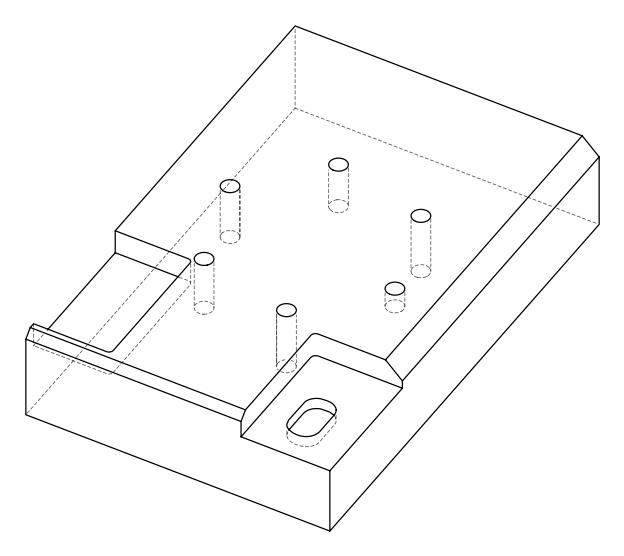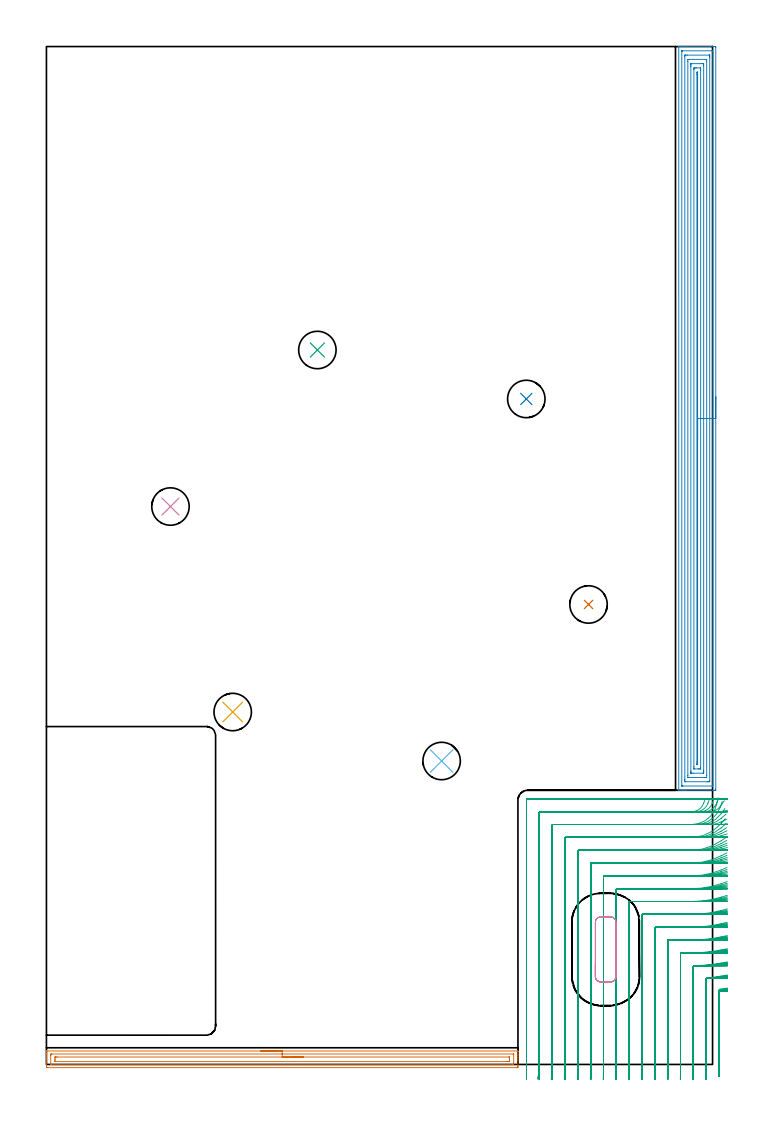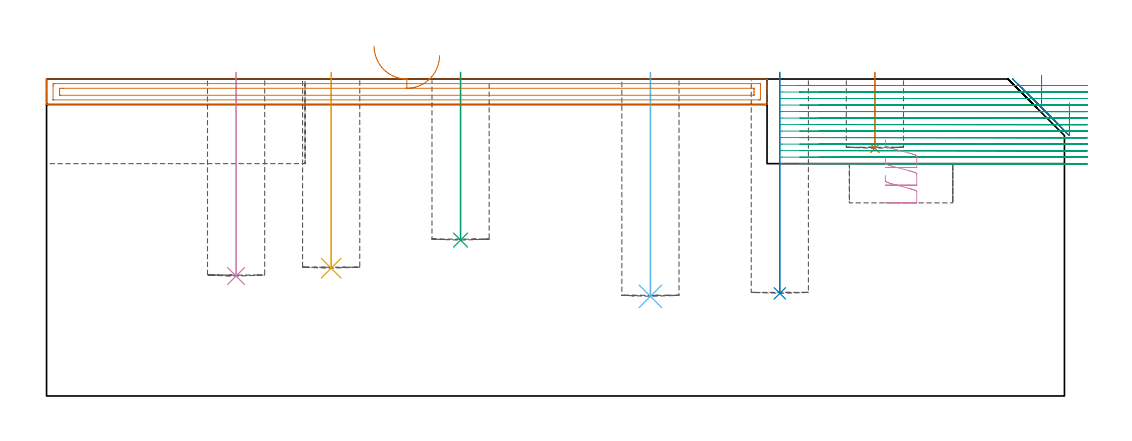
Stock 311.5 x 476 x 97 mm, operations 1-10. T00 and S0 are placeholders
(PLAN: 11 operations, 4 tool changes, 183.8 min)
(1 INDEXABLE_INSERT_DRILL_BLIND_HOLE_FROM_SOLID | STEP1POCKET | NXT0302_006 | 0.09 min | 5038 mm3)
(2 INDEXABLE_INSERT_DRILL_BLIND_HOLE_FROM_SOLID_1 | STEP1POCKET_1 | NXT0302_006 | 0.27 min | 15694 mm3)
(3 INDEXABLE_INSERT_DRILL_BLIND_HOLE_FROM_SOLID_2 | STEP1POCKET_2 | NXT0302_006 | 0.21 min | 11781 mm3)
(4 INDEXABLE_INSERT_DRILL_BLIND_HOLE_FROM_SOLID_3 | STEP1POCKET_3 | NXT0302_006 | 0.25 min | 14419 mm3)
(5 INDEXABLE_INSERT_DRILL_BLIND_HOLE_FROM_SOLID_4 | STEP1POCKET_4 | NXT0302_006 | 0.24 min | 13849 mm3)
(6 INDEXABLE_INSERT_DRILL_BLIND_HOLE_FROM_SOLID_5 | STEP1POCKET_5 | NXT0302_006 | 0.28 min | 15905 mm3)
(7 AREA_MILL | FG_CHAMFER_SURFACE | UGT0205_001 | 5.51 min | 6854 mm3)
(8 AREA_MILL_1 | FG_CHAMFER_SURFACE_1 | UGT0205_001 | 19.68 min | 53173 mm3)
(9 MILL_CORNER_NOTCH_RECTANGULAR | CORNER_NOTCH_RECTANGULAR | NXT0201_009 | Follow Part, ap 2, ae 75% | 61.63 min | 300802 mm3)
(10 MILL_RECTANGULAR_POCKET | POCKET_RECTANGULAR_STRAIGHT | UGT0201_105 | Follow Part, ap 5.5, ae 75% | 0.86 min | 17978 mm3)
(11 MILL_SLOT | SLOT_PARTIAL_RECTANGULAR | NXT0201_009 | Follow Part, ap 2, ae 75% | 94.74 min | 295462 mm3)
(TOOL NXT0302_006 | Index. Insert Drill 17.5mm [880-D1750L25-05] | D17.5 PA176 FL88 Z2)
(TOOL UGT0205_001 | Chamfer Mill 20 x 3 x 45 deg. | D20 FL50 Z2)
(TOOL NXT0201_009 | ENDMILL 8mm [2P460-0800-NA 1630] | D8 FL26 Z6)
(TOOL UGT0201_105 | End Mill 22 mm | D22 FL25 Z2)
(OP 1 INDEXABLE_INSERT_DRILL_BLIND_HOLE_FROM_SOLID)
G17 G21 G94 G90
T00 M6
G54
G17 G0 G90 X253.5 Y215.1 S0 M3
G43 Z107. H1
G94 G81 G98 Z75.8 F250. R99.
G80
M5
M2
(OP 2 INDEXABLE_INSERT_DRILL_BLIND_HOLE_FROM_SOLID_1)
G17 G21 G94 G90
T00 M6
G54
G17 G0 G90 X224.4 Y311.2 S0 M3
G43 Z107. H1
G94 G81 G98 Z31.4 F250. R99.
G80
M5
M2
(OP 3 INDEXABLE_INSERT_DRILL_BLIND_HOLE_FROM_SOLID_2)
G17 G21 G94 G90
T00 M6
G54
G17 G0 G90 X126.7 Y334.1 S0 M3
G43 Z107. H1
G94 G81 G98 Z47.7 F250. R99.
G80
M5
M2
(OP 4 INDEXABLE_INSERT_DRILL_BLIND_HOLE_FROM_SOLID_3)
G17 G21 G94 G90
T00 M6
G54
G17 G0 G90 X58. Y260.9 S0 M3
G43 Z107. H1
G94 G81 G98 Z36.7 F250. R99.
G80
M5
M2
(OP 5 INDEXABLE_INSERT_DRILL_BLIND_HOLE_FROM_SOLID_4)
G17 G21 G94 G90
T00 M6
G54
G17 G0 G90 X87.1 Y164.8 S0 M3
G43 Z107. H1
G94 G81 G98 Z39.1 F250. R99.
G80
M5
M2
(OP 6 INDEXABLE_INSERT_DRILL_BLIND_HOLE_FROM_SOLID_5)
G17 G21 G94 G90
T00 M6
G54
G17 G0 G90 X184.8 Y141.9 S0 M3
G43 Z107. H1
G94 G81 G98 Z30.5 F250. R99.
G80
M5
M2
(OP 7 AREA_MILL)
G17 G21 G94 G90
T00 M6
G54
G17 G0 G90 X100.25 Y6.3 S1061 M3
G43 Z107. H0
G94 G1 X100.288 Z106.128 F250.
X100.402 Z105.263
X100.591 Z104.412
X100.853 Z103.58
X101.187 Z102.774
X101.59 Z102.
X102.058 Z101.264
X102.59 Z100.572
X103.179 Z99.929
X103.822 Z99.339
X104.514 Z98.808
X105.25 Z98.34
X106.024 Z97.937
X106.83 Z97.603
X107.662 Z97.341
X108.514 Z97.152
X109.378 Z97.038
X110.25 Z97.
X220.353
X220.49 Y6.298 Z96.988
X220.498 Y6.173 Z96.865
X220.5 Y6.042 Z96.741
Y5.331 Z96.031
Y4.732 Z95.431
Y4.154 Z94.85
Y3.866 Z94.562
Y3.277 Z93.974
Y2.989 Z93.686
Y2.403 Z93.097
Y1.817 Z92.512
Y-0.814 Z89.882
X220.497 Y-1.109 Z89.588
X220.49 Y-1.492 Z89.205
X220.301 Y-1.496 Z89.202
X219.908 Y-1.5 Z89.2
X0.592
X0.199 Y-1.496 Z89.202
X0.01 Y-1.492 Z89.205
X0. Y-1.109 Z89.588
Y2.4 Z93.094
Y2.988 Z93.686
Y3.277 Z93.974
Y3.866 Z94.562
Y4.154 Z94.85
Y4.732 Z95.431
Y5.031 Z95.731
Y6.042 Z96.741
X0.002 Y6.173 Z96.865
X0.01 Y6.298 Z96.988
X0.147 Y6.3 Z97.
X110.25
Y4.886 Z95.586
X218.273 Y4.885 Z95.585
X218.465 Y4.881 Z95.581
X218.484 Y4.879 Z95.579
X218.49 Y4.871 Z95.571
X218.497 Y4.846 Z95.546
X218.499 Y4.82 Z95.52
Y0.646 Z91.346
X218.497 Y0.28 Z90.98
X218.486 Y-0.079 Z90.621
X218.124 Y-0.084 Z90.616
X217.976 Y-0.085 Z90.615
X2.227
X2.035 Y-0.081 Z90.619
X2.016 Y-0.079 Z90.621
X2.01 Y-0.071 Z90.629
X2.003 Y-0.046 Z90.654
X2.001 Y-0.02 Z90.68
Y4.154 Z94.854
X2.003 Y4.52 Z95.22
X2.014 Y4.879 Z95.579
X2.376 Y4.884 Z95.584
X2.524 Y4.885 Z95.585
X110.25 Y4.886 Z95.586
Y3.471 Z94.171
X216.341
X216.407 Y3.47 Z94.17
X216.459 Y3.467 Z94.167
X216.486 Y3.465 Z94.165
X216.49 Y3.432 Z94.132
X216.496 Y3.277 Z93.977
X216.499 Y3.122 Z93.822
X216.5 Y2.4 Z93.1
Y2.244 Z92.944
X216.495 Y1.523 Z92.223
X216.492 Y1.375 Z92.075
X216.481 Y1.335 Z92.035
X216.44 Y1.333 Z92.033
X216.341 Y1.331 Z92.031
X215.647 Y1.329 Z92.029
X215.45 Y1.328 Z92.028
X4.159 Y1.329 Z92.029
X4.093 Y1.33 Z92.03
X4.041 Y1.333 Z92.033
X4.014 Y1.335 Z92.035
X4.01 Y1.367 Z92.067
X4.004 Y1.523 Z92.223
X4.001 Y1.678 Z92.378
X4. Y2.4 Z93.1
Y2.556 Z93.256
X4.005 Y3.277 Z93.977
X4.008 Y3.425 Z94.125
X4.019 Y3.465 Z94.165
X4.06 Y3.467 Z94.167
X4.159 Y3.469 Z94.169
X4.853 Y3.471 Z94.171
X5.05
X110.25
X111.122 Z94.21
X111.986 Z94.323
X112.838 Z94.512
X113.67 Z94.775
X114.476 Z95.108
X115.25 Z95.511
X115.986 Z95.98
X116.678 Z96.511
X117.321 Z97.1
X117.91 Z97.744
X118.442 Z98.436
X118.91 Z99.171
X119.313 Z99.945
X119.647 Z100.751
X119.909 Z101.583
X120.098 Z102.435
X120.212 Z103.3
X120.25 Z104.171
G0 Z107.
M5
M2
(OP 8 AREA_MILL_1)
G17 G21 G94 G90
T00 M6
G54
G17 G0 G90 X313. Y312.1 S1061 M3
G43 Z107. H0
Z89.7
G94 G1 Y312.062 Z88.828 F250.
Y311.948 Z87.964
Y311.759 Z87.112
Y311.497 Z86.28
Y311.163 Z85.474
Y310.76 Z84.7
Y310.292 Z83.964
Y309.76 Z83.272
Y309.171 Z82.629
Y308.528 Z82.04
Y307.836 Z81.508
Y307.1 Z81.04
Y306.326 Z80.637
Y305.52 Z80.303
Y304.688 Z80.041
Y303.836 Z79.852
Y302.972 Z79.738
Y302.1 Z79.7
Y128.816
X312.998 Y128.205
X312.996 Y128.203 Z79.701
X312.387 Y128.201 Z80.31
X311.771 Y128.2 Z80.926
X298.992 Z93.702
X298.438 Z94.259
X298.099 Z94.597
X297.545 Z95.151
X297.206 Z95.489
X296.165 Z96.534
X295.763 Y128.201 Z96.928
X295.736 Y128.203 Z96.955
X295.703 Y128.209 Z96.988
X295.7 Y128.37 Z97.
Y475.83
X295.703 Y475.99 Z96.988
X295.763 Y476. Z96.928
X296.165 Z96.534
X296.528 Z96.171
X297.206 Z95.489
X298.438 Z94.259
X298.992 Z93.702
X299.608 Z93.087
X312.665 Y475.999 Z80.032
X312.992 Y475.99 Z79.706
X312.999 Y475.664 Z79.699
X313. Y302.1 Z79.7
X311.586 Z81.114
X311.585 Y130.511 Z81.115
X311.584 Y130.419 Z81.116
X311.579 Y130.236 Z81.121
X311.576 Y130.208 Z81.124
X311.568 Y130.206 Z81.132
X311.544 Y130.203 Z81.156
X311.494 Y130.201 Z81.206
X297.608 Z95.092
X297.206 Y130.206 Z95.494
X297.149 Y130.209 Z95.551
X297.121 Y130.214 Z95.579
X297.114 Y130.603 Z95.586
X297.115 Y473.689 Z95.585
X297.116 Y473.781 Z95.584
X297.121 Y473.964 Z95.579
X297.124 Y473.992 Z95.576
X297.132 Y473.994 Z95.568
X297.156 Y473.997 Z95.544
X297.206 Y473.999 Z95.494
X311.092 Z81.608
X311.494 Y473.994 Z81.206
X311.551 Y473.991 Z81.149
X311.579 Y473.987 Z81.121
X311.586 Y473.597 Z81.114
Y302.1
X310.172 Z82.528
X310.171 Y132.819 Z82.529
X310.17 Y132.389 Z82.53
X310.167 Y132.274 Z82.533
X310.165 Y132.224 Z82.535
X310.085 Y132.21 Z82.615
X309.895 Y132.202 Z82.805
X309.708 Y132.201 Z82.992
X309.004 Y132.2 Z83.696
X298.803 Y132.201 Z93.897
X298.677 Y132.204 Z94.023
X298.577 Y132.21 Z94.123
X298.535 Y132.217 Z94.165
X298.533 Y132.236 Z94.167
X298.531 Y132.389 Z94.169
X298.529 Y132.852 Z94.171
X298.528 Y133.282 Z94.172
X298.529 Y471.381 Z94.171
X298.53 Y471.811 Z94.17
X298.533 Y471.926 Z94.167
X298.535 Y471.976 Z94.165
X298.615 Y471.99 Z94.085
X298.805 Y471.998 Z93.895
X298.992 Y471.999 Z93.708
X299.696 Y472. Z93.004
X309.897 Y471.999 Z82.803
X310.023 Y471.996 Z82.677
X310.123 Y471.99 Z82.577
X310.165 Y471.983 Z82.535
X310.167 Y471.964 Z82.533
X310.17 Y471.811 Z82.531
X310.171 Y471.347 Z82.529
X310.172 Y470.918 Z82.528
Y302.1
X308.757 Z83.943
Y135.069
X308.752 Y134.238 Z83.948
X308.751 Y134.214 Z83.949
X308.735 Y134.21 Z83.965
X308.682 Y134.205 Z84.018
X308.573 Y134.202 Z84.127
X308.356 Y134.2 Z84.344
X307.922 Z84.778
X300.332 Z92.368
X300.122 Y134.202 Z92.578
X300.017 Y134.205 Z92.683
X299.965 Y134.21 Z92.735
X299.949 Y134.213 Z92.751
X299.943 Y135.069 Z92.757
Y469.131
X299.948 Y469.962 Z92.752
X299.949 Y469.986 Z92.751
X299.965 Y469.99 Z92.735
X300.018 Y469.995 Z92.682
X300.127 Y469.998 Z92.573
X300.344 Y470. Z92.356
X300.778 Z91.922
X308.368 Z84.332
X308.578 Y469.999 Z84.122
X308.683 Y469.995 Z84.017
X308.735 Y469.99 Z83.965
X308.751 Y469.987 Z83.949
X308.757 Y469.131 Z83.943
Y302.1
X307.343 Z85.357
Y137.434
X307.342 Y136.855 Z85.358
X307.341 Y136.543 Z85.359
X307.336 Y136.229 Z85.364
X307.331 Y136.209 Z85.369
X307.315 Y136.206 Z85.385
X307.275 Y136.203 Z85.425
X307.193 Y136.201 Z85.507
X307.029 Y136.2 Z85.671
X302.326 Z90.374
X301.671 Y136.202 Z91.029
X301.429 Y136.204 Z91.271
X301.375 Y136.21 Z91.325
X301.364 Y136.226 Z91.336
X301.362 Y136.271 Z91.338
X301.358 Y136.855 Z91.342
X301.357 Y137.169 Z91.343
Y466.766
X301.358 Y467.345 Z91.342
X301.359 Y467.656 Z91.341
X301.364 Y467.971 Z91.336
X301.369 Y467.991 Z91.331
X301.385 Y467.994 Z91.315
X301.425 Y467.997 Z91.275
X301.507 Y467.999 Z91.193
X301.671 Y468. Z91.029
X306.374 Z86.326
X307.029 Y467.998 Z85.671
X307.271 Y467.996 Z85.429
X307.325 Y467.99 Z85.375
X307.336 Y467.974 Z85.364
X307.339 Y467.928 Z85.361
X307.342 Y467.345 Z85.358
X307.343 Y467.031 Z85.357
Y302.1
X305.929 Z86.771
Y138.849
X305.927 Y138.642 Z86.773
X305.924 Y138.299 Z86.776
X305.922 Y138.222 Z86.778
X305.831 Y138.21 Z86.869
X305.681 Y138.203 Z87.019
X305.243 Y138.201 Z87.457
X304.791 Y138.2 Z87.909
X303.004 Y138.202 Z89.696
X302.822 Y138.207 Z89.878
X302.785 Y138.21 Z89.915
X302.778 Y138.274 Z89.922
X302.774 Y138.432 Z89.926
X302.772 Y138.642 Z89.928
X302.771 Y139.328 Z89.929
Y465.351
X302.773 Y465.558 Z89.927
X302.776 Y465.901 Z89.924
X302.778 Y465.978 Z89.922
X302.869 Y465.99 Z89.831
X303.019 Y465.997 Z89.681
X303.457 Y465.999 Z89.243
X303.909 Y466. Z88.791
X305.696 Y465.998 Z87.004
X305.878 Y465.993 Z86.822
X305.916 Y465.99 Z86.784
X305.922 Y465.926 Z86.778
X305.926 Y465.768 Z86.774
X305.928 Y465.558 Z86.772
X305.929 Y464.872 Z86.771
Y302.1
X304.515 Z88.185
Y141.157
X304.512 Y140.428 Z88.188
X304.51 Y140.267 Z88.19
X304.508 Y140.217 Z88.192
X304.463 Y140.21 Z88.237
X304.35 Y140.204 Z88.35
X304.274 Y140.203 Z88.426
X304.214 Y140.207 Z88.486
X304.198 Y140.209 Z88.502
X304.192 Y140.22 Z88.508
X304.19 Y140.264 Z88.51
X304.187 Y140.428 Z88.513
X304.186 Y140.592 Z88.514
X304.185 Y141.486 Z88.515
Y463.043
X304.188 Y463.772 Z88.512
X304.19 Y463.932 Z88.51
X304.192 Y463.983 Z88.508
X304.237 Y463.99 Z88.463
X304.35 Y463.996 Z88.35
X304.426 Y463.997 Z88.274
X304.486 Y463.993 Z88.214
X304.502 Y463.991 Z88.198
X304.508 Y463.98 Z88.192
X304.51 Y463.936 Z88.19
X304.513 Y463.772 Z88.187
X304.514 Y463.607 Z88.186
X304.515 Y462.879 Z88.185
Y302.1
Y301.228 Z88.223
Y300.364 Z88.337
Y299.512 Z88.526
Y298.68 Z88.788
Y297.874 Z89.122
Y297.1 Z89.525
Y296.364 Z89.994
Y295.672 Z90.525
Y295.029 Z91.114
Y294.44 Z91.757
Y293.908 Z92.45
Y293.44 Z93.185
Y293.037 Z93.959
Y292.703 Z94.765
Y292.441 Z95.597
Y292.252 Z96.449
Y292.138 Z97.314
Y292.1 Z98.185
G0 Z107.
M5
M2
(OP 9 MILL_CORNER_NOTCH_RECTANGULAR)
G17 G21 G94 G90
T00 M6
G54
G17 G0 G90 X318.465 Y35.721 S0 M3
G43 Z107. H1
Z95.008
G94 G1 X315.5 Y35.262 F250.
G2 X314.836 Y35.161 R90. F500.
G3 X314.5 Y34.773 R0.4
G1 Y-2.457
Y-2.646
X314.493 Y-5.646 F250.
G0 Z107.
X318.459 Y41.831
Z95.008
G1 X315.5 Y41.339
G2 X308.86 Y40.504 R84. F500.
G3 X308.5 Y40.112 R0.4
G1 Y-2.457
G2 X308.486 Y-4. R84.
G1 X308.431 Y-6.999 F250.
G0 Z107.
X318.453 Y47.958
Z95.008
G1 X315.5 Y47.428
G2 X302.888 Y46.209 R78. F500.
G3 X302.5 Y45.815 R0.4
G1 Y-2.457
G2 X302.485 Y-4. R78.
G1 X302.425 Y-6.999 F250.
G0 Z107.
X318.445 Y54.106
Z95.008
G1 X315.5 Y53.532
G2 X301.715 Y52.2 R72. F500.
G1 X296.895
G3 X296.5 Y51.805 R0.4
G1 Y-2.457
G2 X296.483 Y-4. R72.
G1 X296.419 Y-6.999 F250.
G0 Z107.
X318.434 Y60.282
Z95.008
G1 X315.5 Y59.656
G2 X301.715 Y58.2 R66. F500.
G1 X290.895
G3 X290.5 Y57.805 R0.4
G1 Y-2.457
G2 X290.482 Y-4. R66.
G1 X290.412 Y-6.999 F250.
G0 Z107.
X318.42 Y66.494
Z95.008
G1 X315.5 Y65.805
G2 X301.715 Y64.2 R60. F500.
G1 X284.895
G3 X284.5 Y63.805 R0.4
G1 Y-2.457
G2 X284.48 Y-4. R60.
G1 X284.403 Y-6.999 F250.
G0 Z107.
X318.401 Y72.755
Z95.008
G1 X315.5 Y71.989
G2 X301.715 Y70.2 R54. F500.
G1 X278.895
G3 X278.5 Y69.805 R0.4
G1 Y-2.457
G2 X278.478 Y-4. R54.
G1 X278.392 Y-6.999 F250.
G0 Z107.
X318.374 Y79.083
Z95.008
G1 X315.5 Y78.222
G2 X301.715 Y76.2 R48. F500.
G1 X272.895
G3 X272.5 Y75.805 R0.4
G1 Y-2.457
G2 X272.475 Y-4. R48.
G1 X272.379 Y-6.998 F250.
G0 Z107.
X318.334 Y85.511
Z95.008
G1 X315.5 Y84.527
G2 X301.715 Y82.2 R42. F500.
G1 X266.896
G3 X266.5 Y81.804 R0.4
G1 Y-2.457
G2 X266.472 Y-4. R42.
G1 X266.361 Y-6.998 F250.
G0 Z107.
X318.271 Y92.092
Z95.008
G1 X315.5 Y90.944
G2 X301.715 Y88.2 R36. F500.
G1 X260.896
G3 X260.5 Y87.804 R0.4
G1 Y-2.457
G2 X260.467 Y-4. R36.
G1 X260.338 Y-6.997 F250.
G0 Z107.
X318.165 Y98.933
Z95.008
G1 X315.5 Y97.554
G2 X301.715 Y94.2 R30. F500.
G1 X254.896
G3 X254.5 Y93.804 R0.4
G1 Y-2.457
G2 X254.46 Y-4. R30.
G1 X254.306 Y-6.996 F250.
G0 Z107.
X317.956 Y106.277
Z95.008
G1 X315.5 Y104.554
G2 X301.715 Y100.2 R24. F500.
G1 X248.896
G3 X248.5 Y99.804 R0.4
G1 Y-2.457
G2 X248.45 Y-4. R24.
G1 X248.257 Y-6.994 F250.
G0 Z107.
X317.429 Y114.922
Z95.008
G1 X315.5 Y112.625
G2 X301.715 Y106.2 R18. F500.
G1 X242.896
G3 X242.5 Y105.804 R0.4
G1 Y-2.457
G2 X242.434 Y-4. R18.
G1 X242.177 Y-6.989 F250.
G0 Z107.
X314.077 Y124.626
Z95.008
G1 X313.45 Y121.692
G2 X301.715 Y112.2 R12. F500.
G1 X236.897
G3 X236.5 Y111.803 R0.4
G1 Y-2.457
G2 X236.4 Y-4. R12.
G1 X236.015 Y-6.975 F250.
G0 Z107.
X307.872 Y123.614
Z95.008
G1 X307.372 Y122.2
G2 X301.715 Y118.2 R6. F500.
G1 X230.897
G3 X230.5 Y117.803 R0.4
G1 Y-2.457
G2 X230.298 Y-4. R6.
G1 X229.527 Y-6.899 F250.
G0 Z107.
X304.715 Y124.2
Z95.008
G1 X301.715
X225.1 F500.
G3 X224.5 Y123.6 R0.6
G1 Y-2.457
Y-5.457 F250.
G0 Z107.
X318.474 Y35.369
Z93.015
G1 X315.5 Y34.976
G2 X314.844 Y34.892 R90. F500.
G3 X314.5 Y34.502 R0.4
G1 Y-2.646
Y-5.646 F250.
G0 Z107.
X318.47 Y41.453
Z93.015
G1 X315.5 Y41.032
G2 X308.869 Y40.359 R84. F500.
G3 X308.5 Y39.966 R0.4
G1 Y-3.849
Y-4.
X308.494 Y-7. F250.
G0 Z107.
X318.466 Y47.55
Z93.015
G1 X315.5 Y47.097
G2 X303.708 Y46.2 R78. F500.
G1 X302.894
G3 X302.5 Y45.806 R0.4
G1 Y-3.849
Y-4.
X302.494 Y-7. F250.
G0 Z107.
X318.459 Y53.664
Z93.015
G1 X315.5 Y53.172
G2 X303.708 Y52.2 R72. F500.
G1 X296.895
G3 X296.5 Y51.805 R0.4
G1 Y-3.849
Y-4.
X296.494 Y-7. F250.
G0 Z107.
X318.452 Y59.798
Z93.015
G1 X315.5 Y59.262
G2 X303.708 Y58.2 R66. F500.
G1 X290.895
G3 X290.5 Y57.805 R0.4
G1 Y-3.849
Y-4.
X290.493 Y-7. F250.
G0 Z107.
X318.441 Y65.96
Z93.015
G1 X315.5 Y65.37
G2 X303.708 Y64.2 R60. F500.
G1 X284.895
G3 X284.5 Y63.805 R0.4
G1 Y-3.849
Y-4.
X284.492 Y-7. F250.
G0 Z107.
X318.428 Y72.158
Z93.015
G1 X315.5 Y71.503
G2 X303.708 Y70.2 R54. F500.
G1 X278.895
G3 X278.5 Y69.805 R0.4
G1 Y-3.849
Y-4.
X278.491 Y-7. F250.
G0 Z107.
X318.408 Y78.408
Z93.015
G1 X315.5 Y77.671
G2 X303.708 Y76.2 R48. F500.
G1 X272.895
G3 X272.5 Y75.805 R0.4
G1 Y-3.849
Y-4.
X272.49 Y-7. F250.
G0 Z107.
X318.379 Y84.732
Z93.015
G1 X315.5 Y83.889
G2 X303.708 Y82.2 R42. F500.
G1 X266.896
G3 X266.5 Y81.804 R0.4
G1 Y-3.849
Y-4.
X266.489 Y-7. F250.
G0 Z107.
X318.334 Y91.169
Z93.015
G1 X315.5 Y90.186
G2 X303.708 Y88.2 R36. F500.
G1 X260.896
G3 X260.5 Y87.804 R0.4
G1 Y-3.849
Y-4.
X260.487 Y-7. F250.
G0 Z107.
X318.259 Y97.794
Z93.015
G1 X315.5 Y96.615
G2 X303.708 Y94.2 R30. F500.
G1 X254.896
G3 X254.5 Y93.804 R0.4
G1 Y-3.849
Y-4.
X254.484 Y-7. F250.
G0 Z107.
X318.113 Y104.771
Z93.015
G1 X315.5 Y103.297
G2 X303.708 Y100.2 R24. F500.
G1 X248.896
G3 X248.5 Y99.804 R0.4
G1 Y-3.849
Y-4.
X248.481 Y-7. F250.
G0 Z107.
X317.767 Y112.566
Z93.015
G1 X315.5 Y110.6
G2 X303.708 Y106.2 R18. F500.
G1 X242.896
G3 X242.5 Y105.804 R0.4
G1 Y-3.849
X242.499 Y-4.
X242.474 Y-7. F250.
G0 Z107.
X316.015 Y122.96
Z93.015
G1 X314.999 Y120.137
G2 X303.708 Y112.2 R12. F500.
G1 X236.897
G3 X236.5 Y111.803 R0.4
G1 Y-3.849
X236.499 Y-4.
X236.461 Y-7. F250.
G0 Z107.
X309.865 Y123.614
Z93.015
G1 X309.365 Y122.2
G2 X303.708 Y118.2 R6. F500.
G1 X230.897
G3 X230.5 Y117.803 R0.4
G1 Y-3.849
X230.498 Y-4.
X230.422 Y-6.999 F250.
G0 Z107.
X306.708 Y124.2
Z93.015
G1 X303.708
X225.1 F500.
G3 X224.5 Y123.6 R0.6
G1 Y-3.849
Y-6.849 F250.
G0 Z107.
X318.482 Y35.058
Z91.023
G1 X315.5 Y34.732
G2 X314.853 Y34.664 R90. F500.
G3 X314.5 Y34.273 R0.4
G1 Y-2.646
Y-5.646 F250.
G0 Z107.
X318.48 Y41.119
Z91.023
G1 X315.5 Y40.77
G2 X308.879 Y40.259 R84. F500.
G3 X308.5 Y39.866 R0.4
G1 Y-4.
Y-7. F250.
G0 Z107.
X318.476 Y47.19
Z91.023
G1 X315.5 Y46.815
G2 X305.728 Y46.2 R78. F500.
G1 X302.894
G3 X302.5 Y45.806 R0.4
G1 Y-4.
Y-7. F250.
G0 Z107.
X318.472 Y53.273
Z91.023
G1 X315.5 Y52.866
G2 X305.728 Y52.2 R72. F500.
G1 X296.895
G3 X296.5 Y51.805 R0.4
G1 Y-4.
Y-7. F250.
G0 Z107.
X318.467 Y59.372
Z91.023
G1 X315.5 Y58.927
G2 X305.728 Y58.2 R66. F500.
G1 X290.895
G3 X290.5 Y57.805 R0.4
G1 Y-4.
Y-7. F250.
G0 Z107.
X318.46 Y65.49
Z91.023
G1 X315.5 Y65.001
G2 X305.728 Y64.2 R60. F500.
G1 X284.895
G3 X284.5 Y63.805 R0.4
G1 Y-4.
Y-7. F250.
G0 Z107.
X318.45 Y71.634
Z91.023
G1 X315.5 Y71.092
G2 X305.728 Y70.2 R54. F500.
G1 X278.895
G3 X278.5 Y69.805 R0.4
G1 Y-4.
Y-7. F250.
G0 Z107.
X318.437 Y77.816
Z91.023
G1 X315.5 Y77.205
G2 X305.728 Y76.2 R48. F500.
G1 X272.895
G3 X272.5 Y75.805 R0.4
G1 Y-4.
Y-7. F250.
G0 Z107.
X318.418 Y84.051
Z91.023
G1 X315.5 Y83.353
G2 X305.728 Y82.2 R42. F500.
G1 X266.896
G3 X266.5 Y81.804 R0.4
G1 Y-4.
Y-7. F250.
G0 Z107.
X318.387 Y90.366
Z91.023
G1 X315.5 Y89.552
G2 X305.728 Y88.2 R36. F500.
G1 X260.896
G3 X260.5 Y87.804 R0.4
G1 Y-4.
Y-7. F250.
G0 Z107.
X318.336 Y96.813
Z91.023
G1 X315.5 Y95.836
G2 X305.728 Y94.2 R30. F500.
G1 X254.896
G3 X254.5 Y93.804 R0.4
G1 Y-4.
Y-7. F250.
G0 Z107.
X318.24 Y103.501
Z91.023
G1 X315.5 Y102.279
G2 X305.728 Y100.2 R24. F500.
G1 X248.896
G3 X248.5 Y99.804 R0.4
G1 Y-4.
Y-7. F250.
G0 Z107.
X318.019 Y110.712
Z91.023
G1 X315.5 Y109.083
G2 X305.728 Y106.2 R18. F500.
G1 X242.896
G3 X242.5 Y105.804 R0.4
G1 Y-4.
Y-7. F250.
G0 Z107.
X317.241 Y119.678
Z91.023
G1 X315.5 Y117.235
G2 X305.728 Y112.2 R12. F500.
G1 X236.897
G3 X236.5 Y111.803 R0.4
G1 Y-4.
Y-7. F250.
G0 Z107.
X311.885 Y123.614
Z91.023
G1 X311.385 Y122.2
G2 X305.728 Y118.2 R6. F500.
G1 X230.897
G3 X230.5 Y117.803 R0.4
G1 Y-4.
Y-7. F250.
G0 Z107.
X308.728 Y124.2
Z91.023
G1 X305.728
X225.1 F500.
G3 X224.5 Y123.6 R0.6
G1 Y-4.
Y-7. F250.
G0 Z107.
X318.489 Y34.796
Z89.031
G1 X315.5 Y34.537
G2 X314.862 Y34.484 R90. F500.
G3 X314.5 Y34.092 R0.4
G1 Y-2.646
Y-5.646 F250.
G0 Z107.
X318.487 Y40.839
Z89.031
G1 X315.5 Y40.561
G2 X308.888 Y40.208 R84. F500.
G3 X308.5 Y39.814 R0.4
G1 Y-4.
Y-7. F250.
G0 Z107.
X318.485 Y46.888
Z89.031
G1 X315.5 Y46.589
G2 X307.722 Y46.2 R78. F500.
G1 X302.894
G3 X302.5 Y45.806 R0.4
G1 Y-4.
Y-7. F250.
G0 Z107.
X318.482 Y52.946
Z89.031
G1 X315.5 Y52.621
G2 X307.722 Y52.2 R72. F500.
G1 X296.895
G3 X296.5 Y51.805 R0.4
G1 Y-4.
Y-7. F250.
G0 Z107.
X318.479 Y59.014
Z89.031
G1 X315.5 Y58.66
G2 X307.722 Y58.2 R66. F500.
G1 X290.895
G3 X290.5 Y57.805 R0.4
G1 Y-4.
Y-7. F250.
G0 Z107.
X318.475 Y65.095
Z89.031
G1 X315.5 Y64.706
G2 X307.722 Y64.2 R60. F500.
G1 X284.895
G3 X284.5 Y63.805 R0.4
G1 Y-4.
Y-7. F250.
G0 Z107.
X318.469 Y71.195
Z89.031
G1 X315.5 Y70.763
G2 X307.722 Y70.2 R54. F500.
G1 X278.895
G3 X278.5 Y69.805 R0.4
G1 Y-4.
Y-7. F250.
G0 Z107.
X318.46 Y77.321
Z89.031
G1 X315.5 Y76.834
G2 X307.722 Y76.2 R48. F500.
G1 X272.895
G3 X272.5 Y75.805 R0.4
G1 Y-4.
Y-7. F250.
G0 Z107.
X318.448 Y83.482
Z89.031
G1 X315.5 Y82.927
G2 X307.722 Y82.2 R42. F500.
G1 X266.896
G3 X266.5 Y81.804 R0.4
G1 Y-4.
Y-7. F250.
G0 Z107.
X318.429 Y89.699
Z89.031
G1 X315.5 Y89.05
G2 X307.722 Y88.2 R36. F500.
G1 X260.896
G3 X260.5 Y87.804 R0.4
G1 Y-4.
Y-7. F250.
G0 Z107.
X318.397 Y96.004
Z89.031
G1 X315.5 Y95.226
G2 X307.722 Y94.2 R30. F500.
G1 X254.896
G3 X254.5 Y93.804 R0.4
G1 Y-4.
Y-7. F250.
G0 Z107.
X318.338 Y102.468
Z89.031
G1 X315.5 Y101.495
G2 X307.722 Y100.2 R24. F500.
G1 X248.896
G3 X248.5 Y99.804 R0.4
G1 Y-4.
Y-7. F250.
G0 Z107.
X318.205 Y109.264
Z89.031
G1 X315.5 Y107.967
G2 X307.722 Y106.2 R18. F500.
G1 X242.896
G3 X242.5 Y105.804 R0.4
G1 Y-4.
Y-7. F250.
G0 Z107.
X317.784 Y117.007
Z89.031
G1 X315.5 Y115.062
G2 X307.722 Y112.2 R12. F500.
G1 X236.897
G3 X236.5 Y111.803 R0.4
G1 Y-4.
Y-7. F250.
G0 Z107.
X314.42 Y124.561
Z89.031
G1 X313.225 Y121.809
G2 X307.722 Y118.2 R6. F500.
G1 X230.897
G3 X230.5 Y117.803 R0.4
G1 Y-4.
Y-7. F250.
G0 Z107.
X310.722 Y124.2
Z89.031
G1 X307.722
X225.1 F500.
G3 X224.5 Y123.6 R0.6
G1 Y-4.
Y-7. F250.
G0 Z107.
X318.495 Y34.524
Z87.038
G1 X315.5 Y34.351
G2 X314.873 Y34.317 R90. F500.
G3 X314.5 Y33.924 R0.4
G1 Y-2.646
Y-5.646 F250.
G0 Z107.
X318.494 Y40.547
Z87.038
G1 X315.5 Y40.362
G2 X310.294 Y40.2 R84. F500.
G1 X308.894
G3 X308.5 Y39.806 R0.4
G1 Y-4.
Y-7. F250.
G0 Z107.
X318.493 Y46.574
Z87.038
G1 X315.5 Y46.374
G2 X310.294 Y46.2 R78. F500.
G1 X302.894
G3 X302.5 Y45.806 R0.4
G1 Y-4.
Y-7. F250.
G0 Z107.
X318.492 Y52.605
Z87.038
G1 X315.5 Y52.388
G2 X310.294 Y52.2 R72. F500.
G1 X296.895
G3 X296.5 Y51.805 R0.4
G1 Y-4.
Y-7. F250.
G0 Z107.
X318.491 Y58.642
Z87.038
G1 X315.5 Y58.406
G2 X310.294 Y58.2 R66. F500.
G1 X290.895
G3 X290.5 Y57.805 R0.4
G1 Y-4.
Y-7. F250.
G0 Z107.
X318.489 Y64.687
Z87.038
G1 X315.5 Y64.426
G2 X310.294 Y64.2 R60. F500.
G1 X284.895
G3 X284.5 Y63.805 R0.4
G1 Y-4.
Y-7. F250.
G0 Z107.
X318.486 Y70.741
Z87.038
G1 X315.5 Y70.452
G2 X310.294 Y70.2 R54. F500.
G1 X278.895
G3 X278.5 Y69.805 R0.4
G1 Y-4.
Y-7. F250.
G0 Z107.
X318.482 Y76.809
Z87.038
G1 X315.5 Y76.483
G2 X310.294 Y76.2 R48. F500.
G1 X272.895
G3 X272.5 Y75.805 R0.4
G1 Y-4.
Y-7. F250.
G0 Z107.
X318.477 Y82.896
Z87.038
G1 X315.5 Y82.524
G2 X310.294 Y82.2 R42. F500.
G1 X266.896
G3 X266.5 Y81.804 R0.4
G1 Y-4.
Y-7. F250.
G0 Z107.
X318.468 Y89.012
Z87.038
G1 X315.5 Y88.578
G2 X310.294 Y88.2 R36. F500.
G1 X260.896
G3 X260.5 Y87.804 R0.4
G1 Y-4.
Y-7. F250.
G0 Z107.
X318.454 Y95.176
Z87.038
G1 X315.5 Y94.655
G2 X310.294 Y94.2 R30. F500.
G1 X254.896
G3 X254.5 Y93.804 R0.4
G1 Y-4.
Y-7. F250.
G0 Z107.
X318.429 Y101.422
Z87.038
G1 X315.5 Y100.772
G2 X310.294 Y100.2 R24. F500.
G1 X248.896
G3 X248.5 Y99.804 R0.4
G1 Y-4.
Y-7. F250.
G0 Z107.
X318.372 Y107.837
Z87.038
G1 X315.5 Y106.969
G2 X310.294 Y106.2 R18. F500.
G1 X242.896
G3 X242.5 Y105.804 R0.4
G1 Y-4.
Y-7. F250.
G0 Z107.
X318.203 Y114.69
Z87.038
G1 X315.5 Y113.388
G2 X310.294 Y112.2 R12. F500.
G1 X236.897
G3 X236.5 Y111.803 R0.4
G1 Y-4.
Y-7. F250.
G0 Z107.
X316.945 Y123.326
Z87.038
G1 X315.265 Y120.84
G2 X310.294 Y118.2 R6. F500.
G1 X230.897
G3 X230.5 Y117.803 R0.4
G1 Y-4.
Y-7. F250.
G0 Z107.
X313.294 Y124.2
Z87.038
G1 X310.294
X225.1 F500.
G3 X224.5 Y123.6 R0.6
G1 Y-4.
Y-7. F250.
G0 Z107.
X318.5 Y34.242
Z85.046
G1 X315.5 Y34.206
G2 X314.892 Y34.201 R90. F500.
G3 X314.5 Y33.807 R0.4
G1 Y-2.646
Y-5.646 F250.
G0 Z107.
X318.5 Y40.245
Z85.046
G1 X315.5 Y40.207
G2 X314.437 Y40.2 R84. F500.
G1 X308.894
G3 X308.5 Y39.806 R0.4
G1 Y-4.
Y-7. F250.
G0 Z107.
X318.5 Y46.248
Z85.046
G1 X315.5 Y46.207
G2 X314.437 Y46.2 R78. F500.
G1 X302.894
G3 X302.5 Y45.806 R0.4
G1 Y-4.
Y-7. F250.
G0 Z107.
X318.5 Y52.252
Z85.046
G1 X315.5 Y52.208
G2 X314.437 Y52.2 R72. F500.
G1 X296.895
G3 X296.5 Y51.805 R0.4
G1 Y-4.
Y-7. F250.
G0 Z107.
X318.5 Y58.257
Z85.046
G1 X315.5 Y58.209
G2 X314.437 Y58.2 R66. F500.
G1 X290.895
G3 X290.5 Y57.805 R0.4
G1 Y-4.
Y-7. F250.
G0 Z107.
X318.5 Y64.263
Z85.046
G1 X315.5 Y64.209
G2 X314.437 Y64.2 R60. F500.
G1 X284.895
G3 X284.5 Y63.805 R0.4
G1 Y-4.
Y-7. F250.
G0 Z107.
X318.499 Y70.27
Z85.046
G1 X315.5 Y70.21
G2 X314.437 Y70.2 R54. F500.
G1 X278.895
G3 X278.5 Y69.805 R0.4
G1 Y-4.
Y-7. F250.
G0 Z107.
X318.499 Y76.278
Z85.046
G1 X315.5 Y76.212
G2 X314.437 Y76.2 R48. F500.
G1 X272.895
G3 X272.5 Y75.805 R0.4
G1 Y-4.
Y-7. F250.
G0 Z107.
X318.499 Y82.289
Z85.046
G1 X315.5 Y82.213
G2 X314.437 Y82.2 R42. F500.
G1 X266.896
G3 X266.5 Y81.804 R0.4
G1 Y-4.
Y-7. F250.
G0 Z107.
X318.499 Y88.304
Z85.046
G1 X315.5 Y88.216
G2 X314.437 Y88.2 R36. F500.
G1 X260.896
G3 X260.5 Y87.804 R0.4
G1 Y-4.
Y-7. F250.
G0 Z107.
X318.498 Y94.325
Z85.046
G1 X315.5 Y94.219
G2 X314.437 Y94.2 R30. F500.
G1 X254.896
G3 X254.5 Y93.804 R0.4
G1 Y-4.
Y-7. F250.
G0 Z107.
X318.497 Y100.356
Z85.046
G1 X315.5 Y100.224
G2 X314.437 Y100.2 R24. F500.
G1 X248.896
G3 X248.5 Y99.804 R0.4
G1 Y-4.
Y-7. F250.
G0 Z107.
X318.495 Y106.409
Z85.046
G1 X315.5 Y106.231
G2 X314.437 Y106.2 R18. F500.
G1 X242.896
G3 X242.5 Y105.804 R0.4
G1 Y-4.
Y-7. F250.
G0 Z107.
X318.488 Y112.513
Z85.046
G1 X315.5 Y112.247
G2 X314.437 Y112.2 R12. F500.
G1 X236.897
G3 X236.5 Y111.803 R0.4
G1 Y-4.
Y-7. F250.
G0 Z107.
X318.453 Y118.826
Z85.046
G1 X315.5 Y118.295
G2 X314.437 Y118.2 R6. F500.
G1 X230.897
G3 X230.5 Y117.803 R0.4
G1 Y-4.
Y-7. F250.
G0 Z107.
X317.437 Y124.2
Z85.046
G1 X314.437
X225.1 F500.
G3 X224.5 Y123.6 R0.6
G1 Y-4.
Y-7. F250.
G0 Z107.
X318.5 Y34.202
Z83.054
G1 X315.5 Y34.2
X315.443 F500.
X314.894
G3 X314.5 Y33.806 R0.4
G1 Y-2.646
Y-5.646 F250.
G0 Z107.
X318.5 Y40.202
Z83.054
G1 X315.5 Y40.2
X315.443 F500.
X308.894
G3 X308.5 Y39.806 R0.4
G1 Y-4.
Y-7. F250.
G0 Z107.
X318.5 Y46.202
Z83.054
G1 X315.5 Y46.2
X315.443 F500.
X302.894
G3 X302.5 Y45.806 R0.4
G1 Y-4.
Y-7. F250.
G0 Z107.
X318.5 Y52.202
Z83.054
G1 X315.5 Y52.2
X315.443 F500.
X296.895
G3 X296.5 Y51.805 R0.4
G1 Y-4.
Y-7. F250.
G0 Z107.
X318.5 Y58.203
Z83.054
G1 X315.5 Y58.2
X315.443 F500.
X290.895
G3 X290.5 Y57.805 R0.4
G1 Y-4.
Y-7. F250.
G0 Z107.
X318.5 Y64.203
Z83.054
G1 X315.5 Y64.2
X315.443 F500.
X284.895
G3 X284.5 Y63.805 R0.4
G1 Y-4.
Y-7. F250.
G0 Z107.
X318.5 Y70.203
Z83.054
G1 X315.5 Y70.2
X315.443 F500.
X278.895
G3 X278.5 Y69.805 R0.4
G1 Y-4.
Y-7. F250.
G0 Z107.
X318.5 Y76.204
Z83.054
G1 X315.5 Y76.2
X315.443 F500.
X272.895
G3 X272.5 Y75.805 R0.4
G1 Y-4.
Y-7. F250.
G0 Z107.
X318.5 Y82.204
Z83.054
G1 X315.5 Y82.2
X315.443 F500.
X266.896
G3 X266.5 Y81.804 R0.4
G1 Y-4.
Y-7. F250.
G0 Z107.
X318.5 Y88.205
Z83.054
G1 X315.5 Y88.2
X315.443 F500.
X260.896
G3 X260.5 Y87.804 R0.4
G1 Y-4.
Y-7. F250.
G0 Z107.
X318.5 Y94.206
Z83.054
G1 X315.5 Y94.2
X315.443 F500.
X254.896
G3 X254.5 Y93.804 R0.4
G1 Y-4.
Y-7. F250.
G0 Z107.
X318.5 Y100.207
Z83.054
G1 X315.5 Y100.2
X315.443 F500.
X248.896
G3 X248.5 Y99.804 R0.4
G1 Y-4.
Y-7. F250.
G0 Z107.
X318.5 Y106.21
Z83.054
G1 X315.5 Y106.2
X315.443 F500.
X242.896
G3 X242.5 Y105.804 R0.4
G1 Y-4.
Y-7. F250.
G0 Z107.
X318.5 Y112.214
Z83.054
G1 X315.5 Y112.2
X315.443 F500.
X236.897
G3 X236.5 Y111.803 R0.4
G1 Y-4.
Y-7. F250.
G0 Z107.
X318.5 Y118.229
Z83.054
G1 X315.5 Y118.2
X315.443 F500.
X230.897
G3 X230.5 Y117.803 R0.4
G1 Y-4.
Y-7. F250.
G0 Z107.
X318.443 Y124.2
Z83.054
G1 X315.443
X225.1 F500.
G3 X224.5 Y123.6 R0.6
G1 Y-4.
Y-7. F250.
G0 Z107.
X318.5 Y34.2
Z81.062
G1 X315.5
X314.894 F500.
G3 X314.5 Y33.806 R0.4
G1 Y-2.646
Y-5.646 F250.
G0 Z107.
X318.5 Y40.2
Z81.062
G1 X315.5
X308.894 F500.
G3 X308.5 Y39.806 R0.4
G1 Y-4.
Y-7. F250.
G0 Z107.
X318.5 Y46.2
Z81.062
G1 X315.5
X302.894 F500.
G3 X302.5 Y45.806 R0.4
G1 Y-4.
Y-7. F250.
G0 Z107.
X318.5 Y52.2
Z81.062
G1 X315.5
X296.895 F500.
G3 X296.5 Y51.805 R0.4
G1 Y-4.
Y-7. F250.
G0 Z107.
X318.5 Y58.2
Z81.062
G1 X315.5
X290.895 F500.
G3 X290.5 Y57.805 R0.4
G1 Y-4.
Y-7. F250.
G0 Z107.
X318.5 Y64.2
Z81.062
G1 X315.5
X284.895 F500.
G3 X284.5 Y63.805 R0.4
G1 Y-4.
Y-7. F250.
G0 Z107.
X318.5 Y70.2
Z81.062
G1 X315.5
X278.895 F500.
G3 X278.5 Y69.805 R0.4
G1 Y-4.
Y-7. F250.
G0 Z107.
X318.5 Y76.2
Z81.062
G1 X315.5
X272.895 F500.
G3 X272.5 Y75.805 R0.4
G1 Y-4.
Y-7. F250.
G0 Z107.
X318.5 Y82.2
Z81.062
G1 X315.5
X266.896 F500.
G3 X266.5 Y81.804 R0.4
G1 Y-4.
Y-7. F250.
G0 Z107.
X318.5 Y88.2
Z81.062
G1 X315.5
X260.896 F500.
G3 X260.5 Y87.804 R0.4
G1 Y-4.
Y-7. F250.
G0 Z107.
X318.5 Y94.2
Z81.062
G1 X315.5
X254.896 F500.
G3 X254.5 Y93.804 R0.4
G1 Y-4.
Y-7. F250.
G0 Z107.
X318.5 Y100.2
Z81.062
G1 X315.5
X248.896 F500.
G3 X248.5 Y99.804 R0.4
G1 Y-4.
Y-7. F250.
G0 Z107.
X318.5 Y106.2
Z81.062
G1 X315.5
X242.896 F500.
G3 X242.5 Y105.804 R0.4
G1 Y-4.
Y-7. F250.
G0 Z107.
X318.5 Y112.2
Z81.062
G1 X315.5
X236.897 F500.
G3 X236.5 Y111.803 R0.4
G1 Y-4.
Y-7. F250.
G0 Z107.
X318.5 Y118.2
Z81.062
G1 X315.5
X230.897 F500.
G3 X230.5 Y117.803 R0.4
G1 Y-4.
Y-7. F250.
G0 Z107.
X318.5 Y124.2
Z81.062
G1 X315.5
X225.1 F500.
G3 X224.5 Y123.6 R0.6
G1 Y-4.
Y-7. F250.
G0 Z107.
X318.5 Y34.2
Z79.069
G1 X315.5
X314.894 F500.
G3 X314.5 Y33.806 R0.4
G1 Y-2.646
Y-5.646 F250.
G0 Z107.
X318.5 Y40.2
Z79.069
G1 X315.5
X308.894 F500.
G3 X308.5 Y39.806 R0.4
G1 Y-4.
Y-7. F250.
G0 Z107.
X318.5 Y46.2
Z79.069
G1 X315.5
X302.894 F500.
G3 X302.5 Y45.806 R0.4
G1 Y-4.
Y-7. F250.
G0 Z107.
X318.5 Y52.2
Z79.069
G1 X315.5
X296.895 F500.
G3 X296.5 Y51.805 R0.4
G1 Y-4.
Y-7. F250.
G0 Z107.
X318.5 Y58.2
Z79.069
G1 X315.5
X290.895 F500.
G3 X290.5 Y57.805 R0.4
G1 Y-4.
Y-7. F250.
G0 Z107.
X318.5 Y64.2
Z79.069
G1 X315.5
X284.895 F500.
G3 X284.5 Y63.805 R0.4
G1 Y-4.
Y-7. F250.
G0 Z107.
X318.5 Y70.2
Z79.069
G1 X315.5
X278.895 F500.
G3 X278.5 Y69.805 R0.4
G1 Y-4.
Y-7. F250.
G0 Z107.
X318.5 Y76.2
Z79.069
G1 X315.5
X272.895 F500.
G3 X272.5 Y75.805 R0.4
G1 Y-4.
Y-7. F250.
G0 Z107.
X318.5 Y82.2
Z79.069
G1 X315.5
X266.896 F500.
G3 X266.5 Y81.804 R0.4
G1 Y-4.
Y-7. F250.
G0 Z107.
X318.5 Y88.2
Z79.069
G1 X315.5
X260.896 F500.
G3 X260.5 Y87.804 R0.4
G1 Y-4.
Y-7. F250.
G0 Z107.
X318.5 Y94.2
Z79.069
G1 X315.5
X254.896 F500.
G3 X254.5 Y93.804 R0.4
G1 Y-4.
Y-7. F250.
G0 Z107.
X318.5 Y100.2
Z79.069
G1 X315.5
X248.896 F500.
G3 X248.5 Y99.804 R0.4
G1 Y-4.
Y-7. F250.
G0 Z107.
X318.5 Y106.2
Z79.069
G1 X315.5
X242.896 F500.
G3 X242.5 Y105.804 R0.4
G1 Y-4.
Y-7. F250.
G0 Z107.
X318.5 Y112.2
Z79.069
G1 X315.5
X236.897 F500.
G3 X236.5 Y111.803 R0.4
G1 Y-4.
Y-7. F250.
G0 Z107.
X318.5 Y118.2
Z79.069
G1 X315.5
X230.897 F500.
G3 X230.5 Y117.803 R0.4
G1 Y-4.
Y-7. F250.
G0 Z107.
X318.5 Y124.2
Z79.069
G1 X315.5
X225.1 F500.
G3 X224.5 Y123.6 R0.6
G1 Y-4.
Y-7. F250.
G0 Z107.
X318.5 Y34.2
Z77.077
G1 X315.5
X314.894 F500.
G3 X314.5 Y33.806 R0.4
G1 Y-2.646
Y-5.646 F250.
G0 Z107.
X318.5 Y40.2
Z77.077
G1 X315.5
X308.894 F500.
G3 X308.5 Y39.806 R0.4
G1 Y-4.
Y-7. F250.
G0 Z107.
X318.5 Y46.2
Z77.077
G1 X315.5
X302.894 F500.
G3 X302.5 Y45.806 R0.4
G1 Y-4.
Y-7. F250.
G0 Z107.
X318.5 Y52.2
Z77.077
G1 X315.5
X296.895 F500.
G3 X296.5 Y51.805 R0.4
G1 Y-4.
Y-7. F250.
G0 Z107.
X318.5 Y58.2
Z77.077
G1 X315.5
X290.895 F500.
G3 X290.5 Y57.805 R0.4
G1 Y-4.
Y-7. F250.
G0 Z107.
X318.5 Y64.2
Z77.077
G1 X315.5
X284.895 F500.
G3 X284.5 Y63.805 R0.4
G1 Y-4.
Y-7. F250.
G0 Z107.
X318.5 Y70.2
Z77.077
G1 X315.5
X278.895 F500.
G3 X278.5 Y69.805 R0.4
G1 Y-4.
Y-7. F250.
G0 Z107.
X318.5 Y76.2
Z77.077
G1 X315.5
X272.895 F500.
G3 X272.5 Y75.805 R0.4
G1 Y-4.
Y-7. F250.
G0 Z107.
X318.5 Y82.2
Z77.077
G1 X315.5
X266.896 F500.
G3 X266.5 Y81.804 R0.4
G1 Y-4.
Y-7. F250.
G0 Z107.
X318.5 Y88.2
Z77.077
G1 X315.5
X260.896 F500.
G3 X260.5 Y87.804 R0.4
G1 Y-4.
Y-7. F250.
G0 Z107.
X318.5 Y94.2
Z77.077
G1 X315.5
X254.896 F500.
G3 X254.5 Y93.804 R0.4
G1 Y-4.
Y-7. F250.
G0 Z107.
X318.5 Y100.2
Z77.077
G1 X315.5
X248.896 F500.
G3 X248.5 Y99.804 R0.4
G1 Y-4.
Y-7. F250.
G0 Z107.
X318.5 Y106.2
Z77.077
G1 X315.5
X242.896 F500.
G3 X242.5 Y105.804 R0.4
G1 Y-4.
Y-7. F250.
G0 Z107.
X318.5 Y112.2
Z77.077
G1 X315.5
X236.897 F500.
G3 X236.5 Y111.803 R0.4
G1 Y-4.
Y-7. F250.
G0 Z107.
X318.5 Y118.2
Z77.077
G1 X315.5
X230.897 F500.
G3 X230.5 Y117.803 R0.4
G1 Y-4.
Y-7. F250.
G0 Z107.
X318.5 Y124.2
Z77.077
G1 X315.5
X225.1 F500.
G3 X224.5 Y123.6 R0.6
G1 Y-4.
Y-7. F250.
G0 Z107.
X318.5 Y34.2
Z75.085
G1 X315.5
X314.894 F500.
G3 X314.5 Y33.806 R0.4
G1 Y-2.646
Y-5.646 F250.
G0 Z107.
X318.5 Y40.2
Z75.085
G1 X315.5
X308.894 F500.
G3 X308.5 Y39.806 R0.4
G1 Y-4.
Y-7. F250.
G0 Z107.
X318.5 Y46.2
Z75.085
G1 X315.5
X302.894 F500.
G3 X302.5 Y45.806 R0.4
G1 Y-4.
Y-7. F250.
G0 Z107.
X318.5 Y52.2
Z75.085
G1 X315.5
X296.895 F500.
G3 X296.5 Y51.805 R0.4
G1 Y-4.
Y-7. F250.
G0 Z107.
X318.5 Y58.2
Z75.085
G1 X315.5
X290.895 F500.
G3 X290.5 Y57.805 R0.4
G1 Y-4.
Y-7. F250.
G0 Z107.
X318.5 Y64.2
Z75.085
G1 X315.5
X284.895 F500.
G3 X284.5 Y63.805 R0.4
G1 Y-4.
Y-7. F250.
G0 Z107.
X318.5 Y70.2
Z75.085
G1 X315.5
X278.895 F500.
G3 X278.5 Y69.805 R0.4
G1 Y-4.
Y-7. F250.
G0 Z107.
X318.5 Y76.2
Z75.085
G1 X315.5
X272.895 F500.
G3 X272.5 Y75.805 R0.4
G1 Y-4.
Y-7. F250.
G0 Z107.
X318.5 Y82.2
Z75.085
G1 X315.5
X266.896 F500.
G3 X266.5 Y81.804 R0.4
G1 Y-4.
Y-7. F250.
G0 Z107.
X318.5 Y88.2
Z75.085
G1 X315.5
X260.896 F500.
G3 X260.5 Y87.804 R0.4
G1 Y-4.
Y-7. F250.
G0 Z107.
X318.5 Y94.2
Z75.085
G1 X315.5
X254.896 F500.
G3 X254.5 Y93.804 R0.4
G1 Y-4.
Y-7. F250.
G0 Z107.
X318.5 Y100.2
Z75.085
G1 X315.5
X248.896 F500.
G3 X248.5 Y99.804 R0.4
G1 Y-4.
Y-7. F250.
G0 Z107.
X318.5 Y106.2
Z75.085
G1 X315.5
X242.896 F500.
G3 X242.5 Y105.804 R0.4
G1 Y-4.
Y-7. F250.
G0 Z107.
X318.5 Y112.2
Z75.085
G1 X315.5
X236.897 F500.
G3 X236.5 Y111.803 R0.4
G1 Y-4.
Y-7. F250.
G0 Z107.
X318.5 Y118.2
Z75.085
G1 X315.5
X230.897 F500.
G3 X230.5 Y117.803 R0.4
G1 Y-4.
Y-7. F250.
G0 Z107.
X318.5 Y124.2
Z75.085
G1 X315.5
X225.1 F500.
G3 X224.5 Y123.6 R0.6
G1 Y-4.
Y-7. F250.
G0 Z107.
X318.5 Y34.2
Z73.092
G1 X315.5
X314.894 F500.
G3 X314.5 Y33.806 R0.4
G1 Y-2.646
Y-5.646 F250.
G0 Z107.
X318.5 Y40.2
Z73.092
G1 X315.5
X308.894 F500.
G3 X308.5 Y39.806 R0.4
G1 Y-4.
Y-7. F250.
G0 Z107.
X318.5 Y46.2
Z73.092
G1 X315.5
X302.894 F500.
G3 X302.5 Y45.806 R0.4
G1 Y-4.
Y-7. F250.
G0 Z107.
X318.5 Y52.2
Z73.092
G1 X315.5
X296.895 F500.
G3 X296.5 Y51.805 R0.4
G1 Y-4.
Y-7. F250.
G0 Z107.
X318.5 Y58.2
Z73.092
G1 X315.5
X290.895 F500.
G3 X290.5 Y57.805 R0.4
G1 Y-4.
Y-7. F250.
G0 Z107.
X318.5 Y64.2
Z73.092
G1 X315.5
X284.895 F500.
G3 X284.5 Y63.805 R0.4
G1 Y-4.
Y-7. F250.
G0 Z107.
X318.5 Y70.2
Z73.092
G1 X315.5
X278.895 F500.
G3 X278.5 Y69.805 R0.4
G1 Y-4.
Y-7. F250.
G0 Z107.
X318.5 Y76.2
Z73.092
G1 X315.5
X272.895 F500.
G3 X272.5 Y75.805 R0.4
G1 Y-4.
Y-7. F250.
G0 Z107.
X318.5 Y82.2
Z73.092
G1 X315.5
X266.896 F500.
G3 X266.5 Y81.804 R0.4
G1 Y-4.
Y-7. F250.
G0 Z107.
X318.5 Y88.2
Z73.092
G1 X315.5
X260.896 F500.
G3 X260.5 Y87.804 R0.4
G1 Y-4.
Y-7. F250.
G0 Z107.
X318.5 Y94.2
Z73.092
G1 X315.5
X254.896 F500.
G3 X254.5 Y93.804 R0.4
G1 Y-4.
Y-7. F250.
G0 Z107.
X318.5 Y100.2
Z73.092
G1 X315.5
X248.896 F500.
G3 X248.5 Y99.804 R0.4
G1 Y-4.
Y-7. F250.
G0 Z107.
X318.5 Y106.2
Z73.092
G1 X315.5
X242.896 F500.
G3 X242.5 Y105.804 R0.4
G1 Y-4.
Y-7. F250.
G0 Z107.
X318.5 Y112.2
Z73.092
G1 X315.5
X236.897 F500.
G3 X236.5 Y111.803 R0.4
G1 Y-4.
Y-7. F250.
G0 Z107.
X318.5 Y118.2
Z73.092
G1 X315.5
X230.897 F500.
G3 X230.5 Y117.803 R0.4
G1 Y-4.
Y-7. F250.
G0 Z107.
X318.5 Y124.2
Z73.092
G1 X315.5
X225.1 F500.
G3 X224.5 Y123.6 R0.6
G1 Y-4.
Y-7. F250.
G0 Z107.
X318.5 Y34.2
Z71.1
G1 X315.5
X314.894 F500.
G3 X314.5 Y33.806 R0.4
G1 Y-2.646
Y-5.646 F250.
G0 Z107.
X318.5 Y40.2
Z71.1
G1 X315.5
X308.894 F500.
G3 X308.5 Y39.806 R0.4
G1 Y-4.
Y-7. F250.
G0 Z107.
X318.5 Y46.2
Z71.1
G1 X315.5
X302.894 F500.
G3 X302.5 Y45.806 R0.4
G1 Y-4.
Y-7. F250.
G0 Z107.
X318.5 Y52.2
Z71.1
G1 X315.5
X296.895 F500.
G3 X296.5 Y51.805 R0.4
G1 Y-4.
Y-7. F250.
G0 Z107.
X318.5 Y58.2
Z71.1
G1 X315.5
X290.895 F500.
G3 X290.5 Y57.805 R0.4
G1 Y-4.
Y-7. F250.
G0 Z107.
X318.5 Y64.2
Z71.1
G1 X315.5
X284.895 F500.
G3 X284.5 Y63.805 R0.4
G1 Y-4.
Y-7. F250.
G0 Z107.
X318.5 Y70.2
Z71.1
G1 X315.5
X278.895 F500.
G3 X278.5 Y69.805 R0.4
G1 Y-4.
Y-7. F250.
G0 Z107.
X318.5 Y76.2
Z71.1
G1 X315.5
X272.895 F500.
G3 X272.5 Y75.805 R0.4
G1 Y-4.
Y-7. F250.
G0 Z107.
X318.5 Y82.2
Z71.1
G1 X315.5
X266.896 F500.
G3 X266.5 Y81.804 R0.4
G1 Y-4.
Y-7. F250.
G0 Z107.
X318.5 Y88.2
Z71.1
G1 X315.5
X260.896 F500.
G3 X260.5 Y87.804 R0.4
G1 Y-4.
Y-7. F250.
G0 Z107.
X318.5 Y94.2
Z71.1
G1 X315.5
X254.896 F500.
G3 X254.5 Y93.804 R0.4
G1 Y-4.
Y-7. F250.
G0 Z107.
X318.5 Y100.2
Z71.1
G1 X315.5
X248.896 F500.
G3 X248.5 Y99.804 R0.4
G1 Y-4.
Y-7. F250.
G0 Z107.
X318.5 Y106.2
Z71.1
G1 X315.5
X242.896 F500.
G3 X242.5 Y105.804 R0.4
G1 Y-4.
Y-7. F250.
G0 Z107.
X318.5 Y112.2
Z71.1
G1 X315.5
X236.897 F500.
G3 X236.5 Y111.803 R0.4
G1 Y-4.
Y-7. F250.
G0 Z107.
X318.5 Y118.2
Z71.1
G1 X315.5
X230.897 F500.
G3 X230.5 Y117.803 R0.4
G1 Y-4.
Y-7. F250.
G0 Z107.
X318.5 Y124.2
Z71.1
G1 X315.5
X225.1 F500.
G3 X224.5 Y123.6 R0.6
G1 Y-4.
Y-7. F250.
G0 Z107.
M5
M2
(OP 10 MILL_RECTANGULAR_POCKET)
G17 G21 G94 G90
T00 M6
G54
G17 G0 G90 X256.7 Y47.341 S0 M3
G43 Z107. H0
Z78.343
G94 G1 Y40.942 Z76.628 F250.
X256.757 Y40.544 Z76.521
X256.878 Y40.161 Z76.413
X257.057 Y39.802 Z76.305
X257.292 Y39.476 Z76.198
X257.576 Y39.192 Z76.09
X257.902 Y38.957 Z75.983
X258.261 Y38.778 Z75.875
X258.644 Y38.657 Z75.767
X259.042 Y38.6 Z75.66
X263.958 Z74.342
X264.356 Y38.657 Z74.235
X264.739 Y38.778 Z74.127
X265.098 Y38.957 Z74.02
X265.424 Y39.192 Z73.912
X265.708 Y39.476 Z73.804
X265.943 Y39.802 Z73.697
X266.122 Y40.161 Z73.589
X266.243 Y40.544 Z73.481
X266.3 Y40.942 Z73.374
Y41.1 Z73.331
Y53.8 Z69.929
Y66.5 F500.
G3 X263.8 Y69. R2.5
G1 X259.2
G3 X256.7 Y66.5 R2.5
G1 Y41.1
G3 X259.2 Y38.6 R2.5
G1 X263.8
G3 X266.3 Y41.1 R2.5
G1 Y53.8
Y54.8
G0 X256.7 Y47.341 Z72.929
G1 Y40.942 Z71.214 F250.
X256.757 Y40.544 Z71.106
X256.878 Y40.161 Z70.999
X257.057 Y39.802 Z70.891
X257.292 Y39.476 Z70.783
X257.576 Y39.192 Z70.676
X257.902 Y38.957 Z70.568
X258.261 Y38.778 Z70.461
X258.644 Y38.657 Z70.353
X259.042 Y38.6 Z70.245
X263.958 Z68.928
X264.356 Y38.657 Z68.82
X264.739 Y38.778 Z68.713
X265.098 Y38.957 Z68.605
X265.424 Y39.192 Z68.498
X265.708 Y39.476 Z68.39
X265.943 Y39.802 Z68.282
X266.122 Y40.161 Z68.175
X266.243 Y40.544 Z68.067
X266.3 Y40.942 Z67.96
Y41.1 Z67.917
Y53.8 Z64.514
Y66.5 F500.
G3 X263.8 Y69. R2.5
G1 X259.2
G3 X256.7 Y66.5 R2.5
G1 Y41.1
G3 X259.2 Y38.6 R2.5
G1 X263.8
G3 X266.3 Y41.1 R2.5
G1 Y53.8
Y54.8
G0 X256.7 Y47.341 Z67.514
G1 Y40.942 Z65.8 F250.
X256.757 Y40.544 Z65.692
X256.878 Y40.161 Z65.584
X257.057 Y39.802 Z65.477
X257.292 Y39.476 Z65.369
X257.576 Y39.192 Z65.262
X257.902 Y38.957 Z65.154
X258.261 Y38.778 Z65.046
X258.644 Y38.657 Z64.939
X259.042 Y38.6 Z64.831
X263.958 Z63.514
X264.356 Y38.657 Z63.406
X264.739 Y38.778 Z63.299
X265.098 Y38.957 Z63.191
X265.424 Y39.192 Z63.083
X265.708 Y39.476 Z62.976
X265.943 Y39.802 Z62.868
X266.122 Y40.161 Z62.761
X266.243 Y40.544 Z62.653
X266.3 Y40.942 Z62.545
Y41.1 Z62.503
Y53.8 Z59.1
Y66.5 F500.
G3 X263.8 Y69. R2.5
G1 X259.2
G3 X256.7 Y66.5 R2.5
G1 Y41.1
G3 X259.2 Y38.6 R2.5
G1 X263.8
G3 X266.3 Y41.1 R2.5
G1 Y53.8
Y54.8
G0 Z107.
M5
M2
